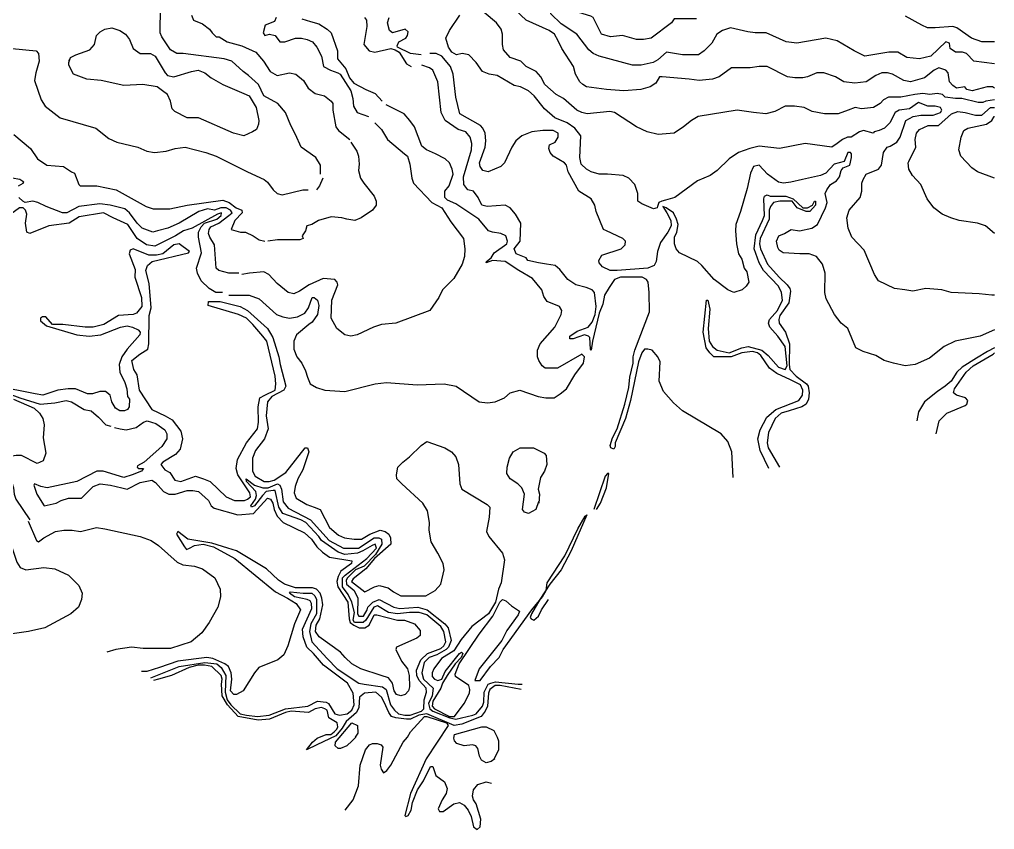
# Model space of a CAD drawing. Extents: x 3000 to 7000, y 3135 to 5000.
# Drawn here: x 6241 to 7000, y 3286 to 3916 of the extents above; entities that cross this region are included whole.
import ezdxf

# ---------------------------------------------------------------- set-up
doc = ezdxf.new("R2010")
doc.units = 0
doc.header["$MEASUREMENT"] = 0
doc.layers.add('TOPO_DIG', color=1, linetype='Continuous')

msp = doc.modelspace()

# ---------------------------------------------------------------- linework, layer by layer
at = {"layer": 'TOPO_DIG', "color": 1, "linetype": 'Continuous'}
for points, elevation in [([(6764.6875, 3889), (6757.25, 3889), (6744.625, 3891), (6738, 3885), (6734.28125, 3883), (6724.875, 3881), (6718.09375, 3881), (6692.15625, 3888), (6687.625, 3890), (6684.25, 3893), (6674.75, 3905), (6662.6875, 3913), (6654.6875, 3921), (6650.6875, 3941), (6647.875, 3948), (6641.84375, 3954), (6637.8125, 3962), (6633.40625, 3979), (6632.96875, 3986), (6629.8125, 4004), (6630.8125, 4016), (6627.09375, 4037), (6624.40625, 4049)], 18), ([(6475.25, 3796), (6475.4375, 3803), (6471.625, 3809), (6460.40625, 3817), (6456, 3827), (6452.15625, 3834), (6447.96875, 3844), (6442.03125, 3851), (6431.3125, 3857), (6426.96875, 3866), (6419.34375, 3873), (6415.1875, 3876), (6406.28125, 3884), (6400.34375, 3886), (6368.46875, 3890), (6363.5, 3890), (6358.59375, 3893), (6351.875, 3903), (6350.5625, 3906), (6350.75, 3926)], 18), ([(6440.75, 3918), (6439.65625, 3915), (6432.3125, 3912), (6430.65625, 3906), (6431.90625, 3904), (6435.625, 3905), (6440, 3904), (6443.71875, 3899), (6447.625, 3899), (6455.9375, 3902), (6460.5, 3902), (6465.0625, 3901), (6469.125, 3899), (6472.375, 3895), (6476.21875, 3888), (6477.75, 3880), (6483.125, 3877), (6488.84375, 3875), (6490.625, 3874), (6498.9375, 3861), (6500.625, 3855), (6501.0625, 3849), (6503.8125, 3844), (6512.75, 3841)], 14), ([(6509.5, 3918), (6511.15625, 3916), (6511.3125, 3911), (6509, 3897), (6513.28125, 3892), (6517.625, 3891), (6530.09375, 3894), (6533.375, 3893), (6536.5625, 3891), (6542.375, 3882), (6545.9375, 3880)], 10), ([(6553.71875, 3889), (6545.28125, 3890), (6535.1875, 3895), (6534.90625, 3896), (6536.21875, 3899), (6541.75, 3902), (6543.1875, 3904), (6543.5, 3907), (6541.34375, 3909), (6531.34375, 3906), (6528.9375, 3908), (6527.375, 3914), (6528.75, 3918)], 10), ([(6757.8125, 3833), (6750.65625, 3828), (6738.15625, 3827), (6729.625, 3829), (6721.21875, 3833), (6704.25, 3844), (6700.6875, 3845), (6683, 3843), (6678.75, 3844), (6674.9375, 3846), (6664.46875, 3855), (6658.75, 3858), (6650.0625, 3866), (6646.9375, 3872), (6643.1875, 3876), (6635.5625, 3880), (6631.34375, 3884), (6623.0625, 3887), (6617.8125, 3893), (6616.96875, 3897), (6616.96875, 3905), (6615.90625, 3909), (6612.3125, 3914), (6602.8125, 3922)], 14), ([(6813.8125, 3906), (6807.875, 3907), (6794.5, 3910), (6788.1875, 3908), (6783.75, 3905), (6779.875, 3898), (6774.03125, 3892), (6769.625, 3889), (6764.6875, 3889)], 18), ([(7000, 3882), (6999.96875, 3882), (6983.90625, 3884), (6978.1875, 3890), (6975, 3891), (6969.75, 3891), (6965.59375, 3894), (6964.96875, 3898), (6962.09375, 3899), (6950.3125, 3888), (6941.6875, 3886), (6931.8125, 3887), (6924.875, 3891), (6917.78125, 3891), (6899.03125, 3888), (6890.8125, 3892), (6877.5625, 3900), (6868.625, 3902), (6846.09375, 3898), (6837.78125, 3899), (6822.21875, 3906), (6813.8125, 3906)], 18), ([(6235.375, 3894), (6254, 3892), (6255.9375, 3890), (6256.4375, 3884), (6253.75, 3875), (6252.78125, 3869), (6258, 3854), (6261.0625, 3849), (6272.75, 3840), (6300.4375, 3832), (6310.65625, 3824), (6316.84375, 3821), (6333.09375, 3817), (6340.0625, 3814), (6346, 3813), (6355.1875, 3814), (6362.28125, 3816), (6370, 3817), (6386.09375, 3813), (6394.125, 3810), (6418.625, 3798), (6431.5625, 3792), (6434.03125, 3790), (6438.375, 3784), (6441.6875, 3781), (6445.5625, 3780), (6461.53125, 3784), (6465.75, 3784)], 18), ([(6697.875, 3752), (6695.75, 3753), (6689.96875, 3767), (6688.9375, 3772), (6686.125, 3777), (6676.40625, 3783), (6668, 3798), (6666.71875, 3803), (6665.375, 3805), (6656.53125, 3810), (6654.125, 3813), (6653, 3816), (6653.5, 3819), (6658.03125, 3821), (6660.375, 3825), (6660.28125, 3828), (6656.375, 3830), (6648.4375, 3830), (6639.75, 3829), (6631.9375, 3826), (6627.5, 3822), (6624.21875, 3817), (6618.5, 3805), (6615.625, 3802), (6605.75, 3798), (6601.78125, 3799), (6599.75, 3802), (6599.15625, 3805), (6603.40625, 3817), (6604.125, 3822), (6603.5625, 3828), (6601.71875, 3832), (6599.96875, 3834), (6583.75, 3843), (6580.65625, 3856), (6578.59375, 3874), (6576.625, 3880), (6569.875, 3888), (6565.40625, 3890), (6560.5, 3890)], 10), ([(6645.09375, 3727), (6636.6875, 3729), (6635.5625, 3731), (6627.5625, 3734), (6626.125, 3738), (6630.75, 3744), (6631.25, 3758), (6627.15625, 3765), (6623.03125, 3770), (6618.96875, 3772), (6605.0625, 3771), (6600.90625, 3772), (6598.15625, 3778), (6594.46875, 3783), (6590, 3784), (6587, 3788), (6586.78125, 3794), (6593, 3815), (6593.15625, 3820), (6591.8125, 3825), (6588.5, 3829), (6582.5625, 3831), (6572.5, 3838), (6569.375, 3844), (6566.625, 3868), (6562.78125, 3877), (6560.1875, 3879), (6554.15625, 3881)], 10), ([(7000, 3854), (6993.125, 3853), (6990.8125, 3852), (6987.375, 3852), (6974.5, 3855), (6969.625, 3855), (6961.625, 3856), (6959.4375, 3858), (6955.46875, 3859), (6949.6875, 3858), (6944.15625, 3859), (6937.90625, 3858), (6926.96875, 3856), (6917.53125, 3856), (6913.6875, 3854), (6911.09375, 3851), (6905.90625, 3848), (6896.4375, 3847), (6891.65625, 3848), (6886.125, 3846)], 14), ([(6886.125, 3846), (6878.1875, 3843), (6867.5625, 3843), (6858.125, 3845), (6851.875, 3848), (6844.40625, 3849), (6837, 3849), (6828.90625, 3845), (6821.96875, 3843), (6812.40625, 3844), (6799.59375, 3846), (6769.4375, 3841), (6764.25, 3838), (6757.8125, 3833)], 14), ([(6933.3125, 3806), (6938.875, 3817), (6938.1875, 3823), (6939.28125, 3828), (6941.5, 3831), (6948.25, 3834), (6956.375, 3834), (6966.59375, 3843), (6971.53125, 3845), (6977.0625, 3844), (6985.3125, 3842), (6990.0625, 3842), (6996.8125, 3848), (7000, 3848)], 14), ([(6517.6875, 3836), (6522.9375, 3831), (6527.40625, 3823), (6540.8125, 3812), (6543, 3810), (6544.875, 3804), (6546.40625, 3793), (6547.75, 3789), (6561.9375, 3774), (6569.6875, 3770), (6576.6875, 3759), (6586.53125, 3746), (6587.8125, 3738), (6587.375, 3732), (6585.5, 3726), (6579.09375, 3715), (6570.1875, 3706)], 14), ([(7000, 3675), (6988.75, 3670), (6969.375, 3666), (6960.8125, 3662), (6949.53125, 3653), (6938.34375, 3648), (6930.375, 3647), (6921.34375, 3649), (6914.15625, 3651), (6907.5625, 3655), (6897.875, 3658), (6892.1875, 3661), (6885.90625, 3676), (6880.59375, 3680), (6875.4375, 3687), (6868.875, 3699), (6867.9375, 3704), (6868.1875, 3719), (6866.09375, 3726), (6861.375, 3732), (6855.65625, 3734), (6848.5625, 3734), (6835.5, 3735), (6832.4375, 3737), (6831.21875, 3739), (6830.25, 3744), (6832.125, 3748), (6836.4375, 3750), (6841.75, 3753), (6848.21875, 3752), (6857.8125, 3754), (6862.09375, 3757), (6868.34375, 3770), (6869.75, 3774), (6868.0625, 3781), (6869.5625, 3784), (6872.4375, 3788), (6876.96875, 3791), (6879.21875, 3794), (6880.53125, 3799), (6882.09375, 3801), (6887.46875, 3803), (6888.8125, 3809), (6888.5625, 3812), (6887.8125, 3813), (6885.875, 3813), (6882.875, 3806), (6875.09375, 3804), (6868.6875, 3797), (6864.4375, 3795), (6850.46875, 3792), (6841.4375, 3790), (6835.84375, 3789), (6831.875, 3790), (6823.1875, 3796), (6816.6875, 3803), (6812.28125, 3802), (6810.0625, 3797), (6807.53125, 3785), (6802.21875, 3767), (6798.75, 3757), (6798.3125, 3752), (6799.1875, 3742), (6800.6875, 3734), (6803.28125, 3730), (6805.1875, 3723), (6807.3125, 3720), (6808.78125, 3712), (6806.8125, 3709), (6803.625, 3706), (6797.03125, 3704), (6792.5, 3706), (6781.6875, 3714), (6772.28125, 3725), (6768.8125, 3728), (6754.875, 3735), (6752.15625, 3738), (6750.9375, 3742), (6750.9375, 3747), (6752.6875, 3751), (6753.6875, 3757), (6752.5625, 3761), (6750.09375, 3766), (6744.5, 3770), (6741.78125, 3771), (6745.03125, 3766), (6747.9375, 3760), (6748.4375, 3756), (6745.6875, 3751), (6739.96875, 3743), (6737.625, 3736), (6736.5625, 3728), (6735.125, 3725), (6730.25, 3723), (6706.3125, 3721), (6700.90625, 3721), (6694.84375, 3724), (6692.3125, 3727), (6692.09375, 3729), (6694.21875, 3733), (6709.46875, 3738), (6712.375, 3741), (6712.6875, 3744), (6710.78125, 3746), (6697.875, 3752)], 10), ([(7000, 3750), (6993.09375, 3756), (6986.8125, 3758), (6972.59375, 3760), (6966, 3762), (6959.375, 3765), (6952.875, 3770), (6947.46875, 3777), (6942.625, 3788), (6936.125, 3795), (6933.25, 3800), (6932.6875, 3805), (6933.3125, 3806)], 14), ([(6240.1875, 3787), (6243.78125, 3789), (6244.28125, 3790), (6241.40625, 3792), (6235.40625, 3793)], 14), ([(6477.25, 3793), (6474.46875, 3787), (6472.15625, 3784)], 18), ([(6411.65625, 3719), (6403.9375, 3719), (6396.09375, 3721), (6394, 3723), (6392.90625, 3741), (6389.25, 3747), (6388.28125, 3750), (6388.59375, 3753), (6390, 3755), (6396.1875, 3758), (6404, 3764), (6406.59375, 3766), (6405.25, 3768), (6402, 3770), (6397.78125, 3770), (6392.78125, 3768), (6387.34375, 3769), (6380.75, 3767), (6365.21875, 3758), (6356.625, 3754), (6348.40625, 3752), (6344.90625, 3751), (6336.625, 3754), (6332.5, 3758), (6326.53125, 3766), (6323.03125, 3769), (6311.625, 3772), (6303.59375, 3773), (6287.25, 3771), (6277.8125, 3766), (6274.4375, 3766), (6261.78125, 3771), (6255.375, 3774), (6251.5, 3775), (6245.5, 3774), (6243.53125, 3775), (6240.5625, 3778)], 14), ([(6329.9375, 3644), (6328.375, 3651), (6334.625, 3656), (6340.90625, 3660), (6341.8125, 3664), (6342, 3686), (6343.5625, 3692), (6341.90625, 3711), (6339.46875, 3721), (6340.6875, 3725), (6344.21875, 3728), (6372.6875, 3735), (6373.375, 3736), (6365.4375, 3742), (6361.15625, 3741), (6352.5625, 3734), (6347.5625, 3733), (6341.625, 3733), (6329.59375, 3738), (6327.25, 3737), (6326.4375, 3734), (6331.15625, 3722), (6330.8125, 3716), (6335.96875, 3700), (6336.15625, 3693), (6332.03125, 3688), (6329.4375, 3687), (6318.21875, 3686), (6306.75, 3679), (6298.25, 3677), (6292.125, 3677), (6274.71875, 3679), (6269.25, 3679), (6266.8125, 3679), (6261.625, 3685), (6259.0625, 3685), (6257.34375, 3684), (6257.25, 3682), (6262, 3678), (6285.5625, 3671), (6295.1875, 3670), (6304.3125, 3671), (6319.625, 3677), (6324.84375, 3678), (6329, 3677), (6333.5, 3675), (6335, 3673), (6334.6875, 3671), (6324.8125, 3660), (6320.625, 3654), (6318.71875, 3648), (6319.15625, 3642)], 10), ([(6796.6875, 3560), (6795.625, 3580), (6792.4375, 3588), (6787.1875, 3594), (6757.25, 3612), (6750.03125, 3618), (6742.28125, 3627), (6738.90625, 3635), (6739.84375, 3650), (6738.03125, 3654), (6733.5625, 3659), (6730.03125, 3660), (6727.59375, 3660), (6725.59375, 3657), (6722.875, 3650), (6716.6875, 3620), (6712.84375, 3606), (6704.6875, 3587), (6704.75, 3584), (6703.78125, 3582), (6701.40625, 3583), (6700.75, 3585), (6702.6875, 3591), (6706.375, 3598), (6712.125, 3617), (6715.28125, 3630), (6716.1875, 3638), (6718.65625, 3649), (6718.75, 3654), (6720.03125, 3659), (6731.375, 3689), (6731.28125, 3704), (6730.3125, 3712), (6729.21875, 3714), (6725.65625, 3716), (6708.9375, 3716), (6704.1875, 3714), (6700, 3708), (6696.5, 3702), (6695, 3695), (6692.34375, 3688), (6687.15625, 3666), (6686.0625, 3659), (6685.4375, 3660), (6685, 3669), (6684.03125, 3670), (6680.96875, 3671), (6672.125, 3668), (6669.375, 3668), (6669.46875, 3670), (6675.25, 3674), (6683.6875, 3677), (6686.8125, 3681), (6689.25, 3687), (6690, 3693), (6688.625, 3704), (6686.875, 3706), (6682.1875, 3708), (6674, 3710), (6667.84375, 3714), (6661.5625, 3722), (6658.0625, 3725), (6651.375, 3726), (6645.09375, 3727)], 10), ([(6483.75, 3684), (6484.09375, 3698), (6488.75, 3710), (6488.21875, 3712), (6486.5625, 3714), (6477.5, 3715), (6466.46875, 3710), (6458.9375, 3705), (6454.625, 3703), (6450.21875, 3704), (6441.625, 3711), (6435.1875, 3718), (6431.34375, 3720), (6420.0625, 3719), (6414.03125, 3718)], 14), ([(6570.1875, 3706), (6567.5625, 3700), (6560.5, 3690), (6533.90625, 3680), (6522.75, 3679), (6516.71875, 3677), (6503.84375, 3671), (6498.9375, 3670), (6494.3125, 3671), (6488, 3676), (6483.75, 3684)], 14), ([(6430.34375, 3670), (6422.78125, 3679), (6417.75, 3684), (6411.5625, 3687), (6388, 3694), (6388.25, 3697), (6397.3125, 3697), (6412.75, 3693), (6418.5625, 3690), (6434.0625, 3676), (6436.46875, 3672)], 10), ([(6329.78125, 3644), (6332.4375, 3640), (6334.1875, 3628), (6344.125, 3613), (6354.5, 3608), (6360, 3605), (6366.59375, 3596), (6367.9375, 3590), (6366.1875, 3582), (6362.5625, 3578), (6352.59375, 3572), (6351.125, 3570), (6354.1875, 3566), (6357.9375, 3564), (6361.84375, 3558), (6366.625, 3557), (6378.125, 3561), (6384.1875, 3559), (6389.375, 3557), (6402, 3545), (6408.5, 3542), (6416.0625, 3542), (6418.5625, 3543), (6420.78125, 3545), (6420.28125, 3548), (6411, 3562), (6409.65625, 3567), (6410.8125, 3574), (6417.71875, 3587), (6426.34375, 3598), (6427.09375, 3603), (6426.6875, 3615), (6428.125, 3622), (6432.125, 3624), (6440.09375, 3628), (6440.65625, 3633), (6440.0625, 3639), (6433.5, 3666), (6430.34375, 3670)], 10), ([(6436.46875, 3672), (6438.3125, 3669), (6442.96875, 3654), (6443.875, 3648), (6448.375, 3631), (6446.8125, 3628), (6437.375, 3623), (6434.15625, 3619), (6433.15625, 3608), (6434.5625, 3598), (6431.625, 3590), (6424.78125, 3581), (6422.4375, 3575), (6422.53125, 3565), (6424.375, 3561), (6431.4375, 3557), (6435.46875, 3557), (6439.375, 3558), (6448.34375, 3564), (6463.5, 3583), (6465.28125, 3583), (6466.25, 3580), (6461.5625, 3566), (6457.75, 3559), (6455.625, 3553), (6454.84375, 3548), (6456.40625, 3544), (6464.8125, 3539), (6470.3125, 3537), (6475, 3535), (6482.4375, 3521), (6489.4375, 3515), (6493.9375, 3513), (6501.625, 3512), (6507.3125, 3512), (6513.75, 3516), (6521.75, 3519), (6525.5625, 3518), (6528.40625, 3516), (6529.9375, 3513), (6530, 3508), (6517.25, 3497), (6510.625, 3489), (6500.84375, 3481), (6499.5625, 3479), (6509.9375, 3471), (6517.375, 3475), (6520.90625, 3476), (6528.0625, 3474), (6532.0625, 3471), (6537.96875, 3468), (6557.21875, 3468), (6564.46875, 3472), (6568.9375, 3477), (6571.5, 3488), (6570.71875, 3493), (6566.59375, 3501), (6561.375, 3510), (6559.84375, 3519), (6560.125, 3525), (6558.6875, 3534), (6555.09375, 3540), (6538.59375, 3555), (6534.75, 3559), (6534.53125, 3562), (6535.5, 3568), (6539.4375, 3572), (6544.71875, 3576), (6553.8125, 3585), (6558.21875, 3588), (6572.21875, 3583), (6577.28125, 3580), (6580.8125, 3576), (6582.84375, 3570), (6583.84375, 3555), (6585.25, 3551), (6605.1875, 3539), (6607.1875, 3537), (6606.625, 3529), (6604.5625, 3518), (6606.34375, 3514), (6617.09375, 3501), (6618.6875, 3496), (6616.0625, 3478), (6613.78125, 3473), (6611.6875, 3463), (6606.1875, 3454), (6593.03125, 3444), (6584.8125, 3434), (6579.1875, 3425), (6569.5625, 3419), (6563.46875, 3411), (6562.21875, 3408), (6562.25, 3405), (6564.03125, 3403), (6566.625, 3402), (6569.6875, 3403), (6572.5, 3409), (6583.4375, 3423), (6585.1875, 3424), (6586.25, 3423), (6584.78125, 3420), (6580.15625, 3415), (6574, 3406), (6570.375, 3400), (6569, 3396), (6562.90625, 3386), (6562.1875, 3382), (6563.96875, 3380), (6575.875, 3374), (6579.65625, 3374), (6587.28125, 3384), (6591.25, 3392), (6591.59375, 3395), (6590.84375, 3398), (6580.375, 3405), (6580.1875, 3407), (6583.375, 3415), (6598.78125, 3438), (6609.53125, 3452), (6614.90625, 3463), (6617.0625, 3465), (6619.5625, 3464), (6624, 3460), (6630.25, 3456), (6629.1875, 3453), (6620.375, 3441), (6616.46875, 3433), (6598.8125, 3411), (6595.5625, 3402), (6599.71875, 3402), (6607.78125, 3413), (6614.5, 3420), (6617.4375, 3426), (6639.9375, 3457), (6648.1875, 3467), (6651.125, 3472), (6651.6875, 3478), (6665.40625, 3499), (6675.65625, 3520), (6681.4375, 3530), (6682.65625, 3531), (6670.5, 3503), (6662.5625, 3488), (6653.9375, 3477), (6646.1875, 3465), (6639.46875, 3454), (6638.625, 3451), (6639.4375, 3450), (6641.3125, 3449), (6644.96875, 3452), (6647.375, 3457), (6652.75, 3465)], 10), ([(6319.15625, 3642), (6322.9375, 3634), (6324.5625, 3629), (6325.15625, 3623), (6326.6875, 3621), (6326.375, 3615), (6325.09375, 3613), (6322.75, 3612), (6319.0625, 3612), (6315.875, 3614), (6312.9375, 3619), (6311.5625, 3624), (6308.0625, 3627), (6303.4375, 3627), (6297.75, 3625), (6294.03125, 3625), (6284.53125, 3629), (6279, 3629), (6270.875, 3628), (6259.09375, 3624), (6253.25, 3625)], 10), ([(6253.25, 3625), (6222.9375, 3631)], 10), ([(6225, 3628), (6241.375, 3622)], 10), ([(6241.375, 3622), (6257.125, 3617), (6268.46875, 3618), (6277.4375, 3620), (6281.5625, 3619), (6291.375, 3613), (6296.71875, 3612), (6302.65625, 3607), (6308.28125, 3601), (6312.1875, 3600)], 10), ([(6314.9375, 3599), (6319.5, 3598), (6323.9375, 3597), (6331.875, 3599), (6337.5625, 3603), (6340.4375, 3604), (6347.0625, 3602), (6354.125, 3597), (6355.71875, 3594), (6355.78125, 3590), (6351.84375, 3584), (6338.1875, 3572), (6332.875, 3569), (6332.625, 3568), (6334, 3567), (6337.4375, 3567), (6335.875, 3565), (6328.71875, 3562), (6322.3125, 3560), (6306.125, 3565), (6301.28125, 3565), (6285.71875, 3557), (6262.5, 3552), (6257.65625, 3553), (6252.71875, 3555), (6252.1875, 3554), (6254.4375, 3547), (6260.25, 3538), (6269.5, 3540), (6273.59375, 3542), (6279.125, 3544), (6289.25, 3544), (6298.25, 3553), (6303.8125, 3555), (6311.875, 3554), (6320.8125, 3552), (6324.84375, 3551), (6334.84375, 3556), (6344, 3558), (6346.8125, 3556), (6353, 3549), (6357.1875, 3547), (6362.125, 3547), (6371.5, 3550), (6376.03125, 3550), (6380.28125, 3549), (6388.0625, 3542), (6390.15625, 3538), (6392.53125, 3536), (6411, 3531), (6423.0625, 3532), (6434.1875, 3544), (6436.5, 3543), (6438.34375, 3540), (6439.3125, 3535), (6441.5, 3530), (6446.28125, 3525), (6463, 3517), (6468.21875, 3512), (6472.4375, 3506), (6476.78125, 3502), (6482.28125, 3498), (6499.65625, 3495), (6499.5625, 3493), (6491.1875, 3487), (6489.1875, 3483), (6487.9375, 3479), (6488.8125, 3475), (6496.71875, 3463), (6497.5625, 3450), (6498.46875, 3447), (6501.3125, 3445), (6505.46875, 3443), (6509.9375, 3443), (6513.125, 3445), (6517.21875, 3453), (6519.21875, 3453), (6535.34375, 3449), (6540.8125, 3449), (6548.4375, 3446), (6553, 3441), (6553.03125, 3437), (6550.34375, 3435), (6534.5, 3428), (6533.9375, 3426), (6538.40625, 3417), (6543.15625, 3411), (6544.3125, 3406), (6544.5, 3397), (6543.8125, 3394), (6541.15625, 3391), (6538, 3390), (6534.375, 3391), (6532.5625, 3394), (6531.5, 3400), (6528.34375, 3404), (6522.46875, 3406), (6506.65625, 3411), (6499.65625, 3415), (6494.65625, 3420), (6490.96875, 3424), (6474.25, 3436), (6471.53125, 3440), (6471.96875, 3445), (6474.71875, 3450), (6477.03125, 3461), (6476.5, 3466), (6475, 3470), (6472.1875, 3473), (6469.125, 3474), (6461.21875, 3474), (6455.78125, 3474), (6447.40625, 3477), (6442.5625, 3480), (6433.40625, 3489), (6410.03125, 3503), (6403.15625, 3505), (6390.625, 3509), (6372.15625, 3512), (6364.25, 3518), (6363.34375, 3516), (6369.40625, 3506), (6371.03125, 3504), (6373.34375, 3505), (6377.375, 3507), (6383.875, 3508), (6392.125, 3506), (6408.6875, 3497), (6440.34375, 3471), (6449.65625, 3466), (6456.375, 3462), (6459.78125, 3457), (6455.03125, 3446), (6449.8125, 3429), (6446.6875, 3422), (6442, 3418), (6427.4375, 3412), (6423.96875, 3408), (6415.125, 3394), (6409.9375, 3391), (6407.9375, 3391), (6405.1875, 3394), (6406.3125, 3403), (6405.84375, 3408), (6403.6875, 3413), (6400.75, 3415), (6391.4375, 3419), (6386.875, 3420), (6364.34375, 3417), (6350.0625, 3412), (6340.25, 3409), (6336.09375, 3409)], 10), ([(6235.21875, 3505), (6239, 3494), (6241.4375, 3490), (6246, 3488), (6259.90625, 3490), (6268.5625, 3489), (6279.1875, 3484), (6287.15625, 3476), (6289.9375, 3470), (6289.40625, 3465), (6286.875, 3459), (6281, 3454), (6260.75, 3443), (6247.9375, 3440), (6218.4375, 3436), (6203.6875, 3437), (6190.375, 3435), (6177.9375, 3431), (6171.0625, 3426), (6165.625, 3420)], 14), ([(6494.59375, 3301), (6500.6875, 3309), (6504.875, 3320), (6506.21875, 3336), (6510.4375, 3348), (6513.375, 3352), (6515.9375, 3353), (6519.46875, 3353), (6522.59375, 3352), (6523.875, 3350), (6521.6875, 3336), (6522.46875, 3333), (6524.34375, 3330), (6526.9375, 3332), (6530.15625, 3336), (6539.75, 3354), (6543.1875, 3358), (6545.4375, 3362), (6556.25, 3374), (6558.0625, 3374), (6573.46875, 3369), (6574.78125, 3367), (6557.5625, 3341), (6545.4375, 3314), (6540.90625, 3297), (6541.875, 3296), (6543.65625, 3297), (6546, 3301), (6547.0625, 3307), (6550.9375, 3317), (6555.625, 3324), (6560.96875, 3335), (6562.6875, 3335), (6565.125, 3328), (6571.8125, 3323), (6573.9375, 3318), (6573.15625, 3314), (6570, 3309), (6567.03125, 3302), (6568, 3300), (6570.9375, 3300), (6579.125, 3306), (6583.59375, 3307), (6587.0625, 3305), (6590.3125, 3301), (6592.65625, 3296), (6594.5, 3288), (6597.375, 3286), (6599.75, 3288), (6600.1875, 3294), (6596.4375, 3306), (6594.46875, 3309), (6593.71875, 3312), (6594.5625, 3317), (6597.875, 3321), (6604.1875, 3323), (6608.4375, 3322)], 10), ([(6502.75, 3358), (6500, 3355), (6495.78125, 3351), (6490.875, 3349), (6488.96875, 3349), (6486.78125, 3351), (6487, 3354), (6499.84375, 3369), (6504.0625, 3367), (6504.5, 3361), (6502.3125, 3358)], 10), ([(6611.125, 3341), (6608.125, 3339), (6604.34375, 3338), (6600.71875, 3340), (6599, 3343), (6597.75, 3349), (6596.28125, 3351), (6593.625, 3352), (6587.09375, 3351), (6581.375, 3353), (6579.59375, 3355), (6579, 3357), (6579.6875, 3360), (6600.96875, 3366), (6604.21875, 3366), (6610.25, 3363), (6612.9375, 3358), (6613.84375, 3355), (6613.96875, 3348), (6610.5, 3341)], 10)]:
    msp.add_lwpolyline(points, dxfattribs=dict(at, elevation=elevation))
at = {"layer": 'TOPO_DIG', "color": 3, "linetype": 'Continuous'}
for points, elevation in [([(6768.09375, 3917), (6750.71875, 3917), (6748.625, 3914), (6732.8125, 3902), (6726.6875, 3901), (6721.25, 3901), (6710.53125, 3904), (6700.96875, 3903), (6694.09375, 3905), (6687.46875, 3918), (6685.75, 3919), (6676.375, 3922), (6671.5625, 3922), (6667.9375, 3923), (6666.09375, 3926), (6664.9375, 3933), (6665.09375, 3944), (6666.625, 3951), (6664.96875, 3975), (6663.15625, 3989), (6668.25, 4009), (6668.0625, 4022), (6668.8125, 4024)], 20), ([(6762.3125, 3870), (6741.375, 3872), (6739.1875, 3872), (6736.4375, 3867), (6731.9375, 3864), (6724.6875, 3862), (6711.5625, 3861), (6697.9375, 3862), (6682.5, 3864), (6679.65625, 3866), (6677.15625, 3868), (6673.78125, 3874), (6672.375, 3880), (6663.1875, 3894), (6660.3125, 3900), (6657.375, 3905), (6653.375, 3908), (6635.3125, 3916), (6626.84375, 3924), (6622.5625, 3933), (6623.5, 3941), (6622.1875, 3945), (6612.1875, 3958)], 16), ([(6374.84375, 3920), (6376.375, 3916), (6383.5625, 3913), (6388.96875, 3909), (6390.96875, 3906), (6394.125, 3903), (6396.5, 3903), (6402.6875, 3899), (6414.21875, 3896), (6424.9375, 3891), (6430.84375, 3884), (6436.25, 3876), (6441.6875, 3873), (6451.3125, 3875), (6456.15625, 3874), (6462.0625, 3869), (6465.65625, 3863), (6471.15625, 3859), (6478.4375, 3857), (6483.75, 3853), (6484.8125, 3851), (6484.8125, 3846), (6487.3125, 3833), (6489.4375, 3830), (6498.1875, 3823)], 16), ([(6460.8125, 3917), (6467.5, 3915), (6474.125, 3913), (6480.4375, 3909), (6483.75, 3906), (6488.65625, 3892), (6488.5625, 3886), (6495.09375, 3878), (6497.8125, 3871), (6501.25, 3867), (6510.75, 3862), (6518, 3859), (6523.46875, 3853)], 12), ([(6734.46875, 3769), (6725.40625, 3773), (6722.25, 3775), (6722.46875, 3781), (6719.9375, 3788), (6715.4375, 3793), (6711, 3795), (6698.875, 3796), (6692.25, 3796), (6686.0625, 3798), (6682.34375, 3800), (6678.3125, 3804), (6677.125, 3809), (6677.875, 3826), (6673.25, 3832), (6667.46875, 3836), (6657.75, 3840), (6649.6875, 3847), (6641.5625, 3857), (6637.125, 3861), (6631.125, 3864), (6626.1875, 3865), (6612.8125, 3873), (6606.6875, 3874), (6601.5625, 3876), (6596.625, 3883), (6590.875, 3889), (6585.53125, 3890), (6581.28125, 3889), (6577.625, 3891), (6575.09375, 3895), (6573, 3902), (6575.65625, 3908), (6583.90625, 3920)], 12), ([(7000, 3899), (6995.125, 3899), (6990.15625, 3899), (6982.1875, 3902), (6970.625, 3910), (6967.6875, 3911), (6953.9375, 3910), (6947.71875, 3910), (6943.5, 3912), (6930.8125, 3919)], 20), ([(6279.5, 3883), (6280.75, 3887), (6285, 3889), (6295.78125, 3893), (6299.375, 3897), (6300.875, 3904), (6303.9375, 3907), (6307.5, 3909), (6312.96875, 3910), (6319.125, 3908), (6323.625, 3905), (6326.53125, 3901), (6329.625, 3894), (6334.90625, 3890), (6343, 3890), (6346.5625, 3888), (6354.34375, 3875), (6356.1875, 3873), (6361.25, 3872), (6374.9375, 3876), (6380.0625, 3877), (6385.40625, 3875), (6390.25, 3871), (6399.375, 3866), (6415.625, 3859), (6419.9375, 3857), (6425.1875, 3848), (6427.3125, 3838), (6427, 3835), (6425.5, 3831), (6422.375, 3829), (6415.59375, 3826), (6407.5, 3828), (6380.375, 3840), (6371.53125, 3840), (6361.875, 3845), (6359.90625, 3847), (6358.53125, 3853), (6356.15625, 3858), (6352.28125, 3861), (6348.09375, 3864), (6337, 3866), (6322.1875, 3865), (6304.5625, 3869), (6293.5625, 3870), (6283, 3874), (6279.3125, 3881), (6279.6875, 3885)], 20), ([(6854.46875, 3872), (6850.6875, 3871), (6844.53125, 3871), (6838.90625, 3872), (6823.03125, 3880), (6816.875, 3880), (6809.84375, 3879), (6795.3125, 3879), (6785.71875, 3872), (6780.5, 3870), (6770.03125, 3869), (6762.3125, 3870)], 16), ([(7000, 3863), (6998.4375, 3864), (6994.3125, 3864), (6982.5625, 3861), (6978.5, 3862), (6977, 3864), (6970.53125, 3863), (6967.6875, 3865), (6964.96875, 3868), (6964.03125, 3875), (6962.21875, 3877), (6956.59375, 3879), (6953, 3877), (6945.46875, 3871), (6934.6875, 3868), (6929.53125, 3869), (6920.65625, 3874), (6916.78125, 3875), (6912.28125, 3875), (6907.5625, 3873), (6900.1875, 3868), (6891.3125, 3867), (6882.625, 3868), (6876.15625, 3872), (6867.21875, 3875), (6861.6875, 3875), (6854.46875, 3872)], 16), ([(6629.84375, 3721), (6619, 3728), (6609.125, 3729), (6604.25, 3727), (6604.5, 3728), (6608.125, 3731), (6610.40625, 3735), (6620.3125, 3742), (6620.84375, 3744), (6619.625, 3748), (6615.59375, 3750), (6609.15625, 3751), (6606.0625, 3752), (6598.5625, 3761), (6580.8125, 3773), (6574.1875, 3776), (6572.21875, 3778), (6572.1875, 3783), (6575.4375, 3787), (6578.53125, 3796), (6577.875, 3800), (6575.6875, 3805), (6572.5, 3808), (6564.9375, 3812), (6557.84375, 3815), (6554.09375, 3818), (6548.4375, 3833), (6544.9375, 3838), (6540.375, 3843), (6534.75, 3846), (6526.34375, 3850)], 12), ([(6918.75, 3818), (6923.90625, 3821), (6926.59375, 3825), (6931.09375, 3838), (6936.75, 3841), (6942.6875, 3842), (6952.375, 3842), (6957.90625, 3844), (6958.875, 3846), (6957.96875, 3848), (6953.78125, 3849), (6948.21875, 3849), (6940.84375, 3852), (6933.875, 3847), (6925.71875, 3846), (6922.5625, 3844), (6918.5625, 3836), (6914.4375, 3832), (6910.25, 3830), (6906.40625, 3829)], 12), ([(7000, 3793), (6986.6875, 3798), (6982.4375, 3801), (6973.90625, 3810), (6972.25, 3815), (6974.125, 3825), (6976.03125, 3830), (6979.3125, 3832), (6993.875, 3835), (6998, 3838), (6999.8125, 3841), (7000, 3841)], 16), ([(6236.53125, 3827), (6249.5625, 3816), (6254.96875, 3808), (6262.40625, 3803), (6275.25, 3802), (6281.4375, 3798), (6283.84375, 3797), (6287.1875, 3788), (6288.375, 3787), (6301.28125, 3787), (6316.28125, 3784), (6339.65625, 3771), (6345, 3769), (6357.96875, 3769), (6371.4375, 3772), (6399.28125, 3776), (6404.1875, 3774), (6409.5625, 3770), (6414.15625, 3768), (6414.25, 3766), (6408.75, 3760), (6405.875, 3753), (6412.9375, 3751), (6416.9375, 3751), (6422.96875, 3748), (6427.5625, 3745), (6432.125, 3744)], 16), ([(6906.40625, 3829), (6905.5, 3828), (6897.9375, 3830), (6894.8125, 3829), (6888.3125, 3825), (6885.6875, 3825), (6881.5625, 3823), (6877.625, 3820), (6873.34375, 3817), (6852.6875, 3820), (6832.625, 3816), (6816.78125, 3818), (6809.59375, 3816), (6800.71875, 3813), (6793.40625, 3808), (6784.21875, 3799), (6778.78125, 3795), (6768.6875, 3791), (6751.125, 3778)], 12), ([(6499, 3821), (6503.75, 3814), (6504.96875, 3810), (6505.40625, 3804), (6504.84375, 3799), (6506.53125, 3793), (6509, 3789), (6517.09375, 3779), (6518.65625, 3775), (6518.75, 3772), (6515.78125, 3768), (6506.875, 3762), (6502.125, 3760), (6495.90625, 3761), (6492, 3762), (6483.59375, 3763), (6473.65625, 3760), (6468.59375, 3757), (6464.75, 3756), (6463.5625, 3752), (6461.09375, 3748), (6461.71875, 3746), (6459.125, 3745), (6441.75, 3745), (6434.375, 3744)], 16), ([(7000, 3702), (6997.90625, 3702), (6988.0625, 3703), (6966.25, 3704), (6958.90625, 3706), (6946.53125, 3707), (6936.53125, 3705), (6930.21875, 3706), (6922.28125, 3707), (6909.65625, 3713), (6906.5, 3718), (6898.53125, 3737), (6888.9375, 3747), (6886, 3754), (6885.0625, 3762), (6886.8125, 3768), (6895.5, 3778), (6896.625, 3783), (6896.84375, 3789), (6897.8125, 3792), (6900.125, 3796), (6909.65625, 3800), (6912.03125, 3803), (6913.53125, 3813), (6916.46875, 3817), (6918.75, 3818)], 12), ([(6824.28125, 3567), (6817.5, 3581), (6815.875, 3590), (6817.46875, 3597), (6822.84375, 3607), (6829.8125, 3613), (6847.5625, 3620), (6850.4375, 3624), (6850.90625, 3628), (6848.9375, 3632), (6841.25, 3636), (6830.59375, 3641), (6824.8125, 3645), (6818.125, 3655), (6815.5, 3657), (6811.6875, 3658), (6803.21875, 3657), (6795.0625, 3654), (6785.3125, 3654), (6781.5, 3654), (6778.3125, 3657), (6775.5, 3661), (6773.34375, 3673), (6775.84375, 3698), (6776.9375, 3698), (6778.4375, 3691), (6777, 3676), (6777.84375, 3666), (6780.375, 3662), (6784.0625, 3659), (6793.40625, 3657), (6803.40625, 3661), (6808.3125, 3662), (6818.96875, 3659), (6823.9375, 3655), (6831.8125, 3646), (6837, 3644), (6838.5625, 3647), (6837, 3662), (6831.25, 3670), (6825, 3677), (6824.15625, 3680), (6824.78125, 3683), (6831.125, 3690), (6834.84375, 3698), (6834.25, 3704), (6831.8125, 3709), (6820.15625, 3721), (6816.8125, 3727), (6813.03125, 3738), (6814.125, 3749), (6819.53125, 3760), (6820.84375, 3764), (6820.4375, 3777), (6821, 3779), (6823, 3780), (6825.4375, 3779), (6837.6875, 3779), (6843.34375, 3777), (6850.75, 3770), (6854.4375, 3770), (6858.21875, 3772), (6859.9375, 3775), (6860.75, 3775), (6860.71875, 3772), (6856.25, 3767), (6853.28125, 3767), (6846.40625, 3770), (6842.4375, 3775), (6832.9375, 3775), (6827.9375, 3774), (6825.5625, 3771), (6824.5625, 3768), (6824.625, 3761), (6817.46875, 3746), (6816.96875, 3742), (6817.96875, 3738), (6823.34375, 3726), (6832.25, 3716), (6838.6875, 3710), (6840.6875, 3707), (6841.125, 3705), (6839.9375, 3696), (6833, 3686), (6832, 3683), (6832.25, 3680), (6837.28125, 3673), (6840.53125, 3664), (6840.0625, 3648), (6840.71875, 3644), (6845.625, 3639), (6853.5625, 3633), (6855, 3631), (6855.8125, 3626), (6855.1875, 3621), (6853.40625, 3617), (6850.0625, 3615), (6840.1875, 3612), (6834.0625, 3610), (6829.28125, 3606), (6824.15625, 3595), (6822.96875, 3587), (6823.90625, 3583), (6832.75, 3568)], 8), ([(6751.125, 3778), (6743.96875, 3776), (6741, 3775), (6738.625, 3774), (6737.5625, 3771)], 12), ([(6398.96875, 3704), (6393.875, 3704), (6388.65625, 3707), (6382.46875, 3713), (6379.625, 3719), (6378.9375, 3723), (6382.6875, 3735), (6380.375, 3747), (6380.25, 3751), (6382.4375, 3755), (6384.9375, 3758), (6394.75, 3761), (6398.125, 3764), (6398.15625, 3766), (6395.09375, 3765), (6375.53125, 3754), (6368.65625, 3752), (6362.5, 3748), (6346.40625, 3740), (6340, 3741), (6332.5625, 3746), (6325.375, 3757), (6313.9375, 3762), (6306.53125, 3766), (6287.5625, 3763), (6279.625, 3758), (6263.75, 3756), (6249, 3750), (6246.71875, 3751), (6245.625, 3758), (6246.78125, 3765), (6245.75, 3768), (6243.875, 3770), (6241.125, 3770), (6234.40625, 3765)], 12), ([(6737.5625, 3771), (6737.40625, 3770), (6734.46875, 3769)], 12), ([(6466.375, 3679), (6456.625, 3671), (6454.5625, 3666), (6454.46875, 3660), (6456.96875, 3654), (6460.9375, 3649), (6463.78125, 3643), (6465.1875, 3638), (6467.3125, 3633), (6472.15625, 3630), (6478.65625, 3628), (6494.15625, 3627), (6517.78125, 3633), (6526.75, 3634), (6550.5, 3632), (6571.6875, 3633), (6580.96875, 3631), (6598.75, 3619), (6605.28125, 3618), (6611.34375, 3619), (6618.5, 3622), (6622.9375, 3626), (6630.53125, 3628), (6644.8125, 3623), (6650.71875, 3622), (6657.15625, 3622), (6661.8125, 3625), (6666.84375, 3629), (6673.28125, 3640), (6679.9375, 3649), (6680.78125, 3654), (6678.875, 3656), (6659.71875, 3645), (6655.28125, 3645), (6650.3125, 3645), (6647.8125, 3647), (6645.25, 3651), (6644.21875, 3654), (6644.34375, 3659), (6646.3125, 3664), (6657.8125, 3677), (6662.625, 3687), (6663.1875, 3690), (6661.5, 3693), (6651.875, 3697), (6649.09375, 3701), (6647.65625, 3706), (6640.375, 3715), (6629.84375, 3721)], 12), ([(6403.875, 3702), (6419.90625, 3702), (6427.625, 3699), (6441.1875, 3687), (6446.125, 3685), (6451.28125, 3684), (6457.5625, 3685), (6463.09375, 3688), (6465.9375, 3692), (6468.75, 3700), (6470.53125, 3700), (6472.9375, 3698), (6473.9375, 3694), (6472.9375, 3687), (6468.78125, 3681), (6466.375, 3679)], 12), ([(7000, 3661), (6994.53125, 3658), (6986, 3653), (6974.78125, 3646), (6970.65625, 3642), (6966.21875, 3635), (6961.46875, 3631), (6955.6875, 3627), (6945.5625, 3619), (6940.96875, 3611), (6939.625, 3604)], 8), ([(6954.71875, 3594), (6956.9375, 3604), (6962.875, 3610), (6977.09375, 3616), (6978.4375, 3617), (6979.3125, 3620), (6977.3125, 3622), (6970.53125, 3624), (6968.1875, 3626), (6968.9375, 3629), (6978.0625, 3642), (6983.3125, 3647), (6998.96875, 3656), (7000, 3657)], 8), ([(6236.40625, 3621), (6252.4375, 3614), (6256.71875, 3610), (6259.1875, 3606), (6260.1875, 3601), (6259.375, 3591), (6261.53125, 3579), (6259.4375, 3573), (6254.8125, 3571), (6242.5, 3577), (6238.5625, 3577), (6232.5625, 3576), (6230.46875, 3570), (6230.25, 3564), (6231.34375, 3561), (6235.15625, 3556), (6236.46875, 3552), (6236.9375, 3547), (6238.09375, 3543), (6249.1875, 3527)], 12), ([(6645.125, 3541), (6642.875, 3535), (6637.375, 3532), (6634.25, 3533), (6632.625, 3535), (6634.125, 3547), (6632.0625, 3552), (6629.0625, 3555), (6623.03125, 3559), (6620.34375, 3563), (6620.65625, 3568), (6622.46875, 3575), (6625.25, 3580), (6630.84375, 3583), (6641.1875, 3583), (6649.5625, 3579), (6651.125, 3577), (6651.625, 3570), (6649.75, 3565), (6646.625, 3560), (6644.65625, 3551), (6645.875, 3547), (6645.1875, 3540)], 12), ([(6690.3125, 3535), (6693.40625, 3540), (6697.9375, 3552), (6699.75, 3563), (6698.8125, 3563), (6697, 3561), (6688.03125, 3535)], 12), ([(6343.3125, 3404), (6365.25, 3413), (6385.28125, 3416), (6394.59375, 3415), (6398.03125, 3412), (6401.5625, 3406), (6401.0625, 3393), (6402.6875, 3387), (6405.53125, 3383), (6412.8125, 3376), (6417.8125, 3375), (6426.21875, 3374), (6435.34375, 3375), (6448.03125, 3380), (6465.375, 3382), (6472.875, 3386), (6479.875, 3385), (6481.46875, 3384), (6486.625, 3376), (6490.03125, 3375), (6496.03125, 3376), (6499.84375, 3379), (6501.53125, 3383), (6500.875, 3392), (6496.40625, 3400), (6477.6875, 3414), (6469.8125, 3423), (6464.75, 3428), (6461.84375, 3436), (6461.21875, 3442), (6468.5625, 3458), (6468.34375, 3462), (6467.21875, 3464), (6465, 3465), (6455, 3467), (6451.3125, 3470), (6452, 3471), (6461.875, 3470), (6465.09375, 3470), (6468.5, 3470), (6470.875, 3468), (6472.21875, 3465), (6472.28125, 3454), (6467.6875, 3446), (6466.75, 3440), (6468.46875, 3432), (6480.53125, 3419), (6488.28125, 3411), (6505.1875, 3400), (6509.34375, 3399), (6523.6875, 3397), (6526.46875, 3395), (6529.9375, 3383), (6532.90625, 3379), (6536.09375, 3376), (6540.875, 3375), (6545.1875, 3375), (6554, 3378), (6555.6875, 3380), (6556.0625, 3387), (6557.96875, 3393), (6557.65625, 3396), (6552.0625, 3402), (6550.28125, 3406), (6550.0625, 3410), (6553.4375, 3418), (6558.6875, 3423), (6569, 3427), (6571.40625, 3429), (6572.9375, 3432), (6571.3125, 3440), (6569.03125, 3444), (6558.125, 3453), (6552.0625, 3455), (6544.71875, 3455), (6535.25, 3454), (6528.1875, 3455), (6519.8125, 3460), (6516.9375, 3459), (6510.59375, 3449), (6508.65625, 3447), (6503.5625, 3447), (6501.875, 3447), (6500.6875, 3449), (6501.75, 3455), (6499.6875, 3463), (6496.9375, 3469), (6492.5625, 3475), (6492.46875, 3482), (6494.5625, 3484), (6511.3125, 3497), (6518.9375, 3505), (6518, 3508), (6515.65625, 3507), (6508.375, 3503), (6504.0625, 3501), (6494.375, 3500), (6489.0625, 3502), (6476.125, 3511), (6474.03125, 3514), (6463.8125, 3525), (6460.15625, 3527), (6446.125, 3532), (6442.8125, 3537), (6440.0625, 3550), (6438.5, 3550), (6432.9375, 3549), (6430.3125, 3546), (6423.96875, 3538), (6421.5625, 3537), (6421.125, 3538), (6424.78125, 3543), (6425.625, 3546), (6425.09375, 3549), (6417.78125, 3557), (6417.4375, 3559), (6424.03125, 3554), (6430.40625, 3552), (6434.59375, 3552), (6441.78125, 3555), (6443.59375, 3554), (6444.875, 3551), (6446.375, 3541), (6450.09375, 3536), (6467.5625, 3527), (6482, 3511), (6493.1875, 3505), (6504.8125, 3505), (6517.21875, 3513), (6520.875, 3513), (6522.9375, 3512), (6523.1875, 3508), (6518.1875, 3500), (6509.25, 3491), (6502.46875, 3488), (6496.25, 3482), (6495.3125, 3480), (6495.625, 3477), (6501.5, 3472), (6504.34375, 3466), (6504.15625, 3454), (6505.21875, 3452), (6508.6875, 3452), (6511.6875, 3457), (6512.21875, 3459), (6516.15625, 3463), (6520.9375, 3465), (6532.53125, 3459), (6537, 3458), (6551.1875, 3459), (6558.375, 3457), (6572.15625, 3446), (6574.75, 3443), (6577.0625, 3433), (6574.9375, 3428), (6573.25, 3426), (6565.78125, 3422), (6559.9375, 3420), (6555.9375, 3416), (6554.28125, 3408), (6555.4375, 3403), (6562.9375, 3396), (6562.1875, 3390), (6559.3125, 3384), (6560.5, 3380), (6562.6875, 3378), (6575.9375, 3373), (6580.6875, 3372), (6593.8125, 3375), (6596.4375, 3376), (6601.5, 3382), (6602.5, 3385), (6602.75, 3393), (6605.8125, 3399), (6607.84375, 3400), (6611.59375, 3401), (6629.25, 3399), (6632.3125, 3399)], 8), ([(6247.65625, 3526), (6254.15625, 3511), (6255.875, 3510), (6260.03125, 3513), (6268.9375, 3518), (6275.65625, 3519), (6282, 3519), (6288.5625, 3518), (6301.03125, 3521), (6307.5625, 3520), (6334.96875, 3514), (6343.5, 3511), (6349.3125, 3507), (6363.65625, 3494), (6368.09375, 3492), (6377.15625, 3491), (6383.4375, 3489), (6393.09375, 3482), (6397.1875, 3473), (6397.375, 3467), (6395.46875, 3459), (6388.625, 3447), (6382.9375, 3439), (6374.65625, 3432), (6358.625, 3427), (6337.1875, 3427), (6328.34375, 3428), (6316.09375, 3426), (6308.90625, 3424)], 12), ([(6631.5, 3395), (6615.21875, 3398), (6611.28125, 3398), (6607.28125, 3395), (6606.09375, 3392), (6605.25, 3382), (6603.5, 3378), (6600.40625, 3374), (6585.4375, 3368), (6579.28125, 3367), (6558, 3376), (6551.8125, 3375), (6545.40625, 3372), (6542.15625, 3372), (6534, 3373), (6530.5, 3374), (6528.4375, 3377), (6525, 3385), (6522.78125, 3389), (6518.53125, 3393), (6509.5625, 3392), (6505.59375, 3389), (6505.125, 3381), (6503.28125, 3377), (6495.34375, 3370), (6492.09375, 3365), (6487.1875, 3359), (6472.4375, 3352), (6464.5, 3348), (6469.03125, 3354), (6472.8125, 3357), (6479.6875, 3360), (6483.3125, 3360), (6486.03125, 3362), (6488.09375, 3364), (6488.875, 3366), (6488.1875, 3369), (6481.9375, 3373), (6480.4375, 3379), (6478.75, 3380), (6476.03125, 3381), (6471.1875, 3380), (6466.125, 3377), (6452.375, 3378), (6448.1875, 3377), (6435.5625, 3372), (6426.75, 3371), (6411.21875, 3374), (6402.875, 3383), (6398.875, 3390), (6398.34375, 3399), (6398.84375, 3403), (6398.03125, 3406), (6390.6875, 3413), (6385.15625, 3414), (6380.21875, 3414), (6373.0625, 3412), (6359.46875, 3406), (6349.25, 3403), (6345.4375, 3402)], 8)]:
    msp.add_lwpolyline(points, dxfattribs=dict(at, elevation=elevation))

doc.saveas('drawing.dxf')
